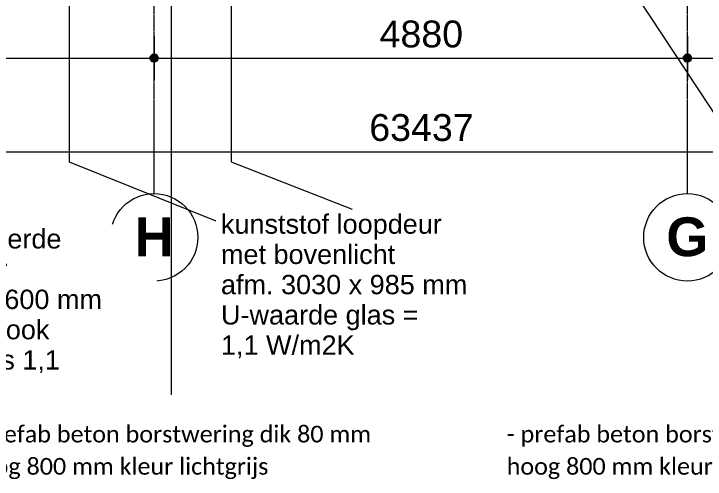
# Model space of a CAD drawing. Header units: millimetres. Extents: x 48682 to 485846, y -7071 to 11912.
# Drawn here: x 388020 to 394346, y -5624 to -1365 of the extents above; entities that cross this region are included whole.
import ezdxf

# ---------------------------------------------------------------- set-up
doc = ezdxf.new("R2010")
doc.units = ezdxf.units.MM
doc.linetypes.add('Grid Line', pattern=[22.225, 12.7, -3.175, 3.175, -3.175])
for name, color, linetype, lineweight in [('A-ANNO-DIMS', 211, 'Continuous', 9), ('A-ANNO-DIMS-100', 211, 'Continuous', 9), ('G-ANNO-TEXT', 231, 'Continuous', 9), ('S-GRID', 1, 'Continuous', 9), ('S-GRID-IDEN', 1, 'Continuous', 18)]:
    doc.layers.add(name, color=color, linetype=linetype, lineweight=lineweight)
doc.styles.add('Arial', font='arial.ttf', dxfattribs={"height": 177.035928})
doc.styles.add('Arial_1', font='arial.ttf', dxfattribs={"height": 245.883234})
doc.styles.add('Arial_B', font='', dxfattribs={"height": 355.164671})
doc.styles.add('Calibri', font='calibri.ttf', dxfattribs={"height": 153.100159})
doc.styles.get('Arial_B').set_extended_font_data('Arial', bold=True)
doc.dimstyles.new('2_5mm', dxfattribs={"dimscale": 304.8, "dimtxt": 250, "dimasz": 0.918635, "dimexe": 0.656168, "dimexo": 0.0625, "dimgap": 0.082021, "dimtad": 1, "dimdec": 0, "dimzin": 0, "dimdsep": 46, "dimtxsty": 'Arial_1', "dimblk1": 'DOTSMALL', "dimblk2": 'DOTSMALL', "dimsah": 1, "dimcen": 0.09, "dimdle": 0.656168, "dimazin": 0, "dimtfac": 1, "dimtdec": 4, "dimtix": 1, "dimtmove": 0, "dimatfit": 3, "dimfxl": 0.656168, "dimfxlon": 1, "dimtvp": 1, "dimtolj": 1, "dimtzin": 0, "dimlwd": 13, "dimlwe": 13, "dimarcsym": 2})
doc.dimstyles.new('2_5mm_2', dxfattribs={"dimscale": 304.8, "dimtxt": 250, "dimasz": 0.918635, "dimexe": 0.656168, "dimexo": 0.0625, "dimgap": 0.082021, "dimtad": 1, "dimdec": 0, "dimzin": 0, "dimdsep": 46, "dimtxsty": 'Arial_1', "dimblk1": 'DOTSMALL', "dimblk2": 'DOTSMALL', "dimsah": 1, "dimcen": 0.09, "dimdle": 0.656168, "dimazin": 0, "dimtfac": 1, "dimtdec": 4, "dimtix": 1, "dimtmove": 0, "dimatfit": 3, "dimfxl": 0.656168, "dimfxlon": 1, "dimtvp": 1, "dimtolj": 1, "dimtzin": 0, "dimlwd": 13, "dimlwe": 13, "dimarcsym": 2})

# ---------------------------------------------------------------- blocks, each defined once
blk = doc.blocks.new('Grid - r_4_0mm-300507-rechtergebouw noordwestgevel_')
at = {"layer": 'S-GRID-IDEN'}
blk.add_circle((-51565.5, -3411.2), 400, dxfattribs=at)
blk = doc.blocks.new('DIMBLOCK59-rechtergebouw noordwestgevel_')
at = {"layer": 'A-ANNO-DIMS-100', "lineweight": 25}
h = blk.add_hatch(color=256, dxfattribs=at)
edge = h.paths.add_edge_path(flags=0)
edge.add_arc((384424.3, -1770.6), 35, 0, 360)
h = blk.add_hatch(color=256, dxfattribs=at)
edge = h.paths.add_edge_path(flags=0)
edge.add_arc((389304.1, -1770.6), 35, 0, 360)
at = {"layer": 'A-ANNO-DIMS-100', "lineweight": 13}
for p, q in [((384424.3, -1570.6), (384424.3, -1970.6)), ((384424.3, -1770.6), (384424.3, -1570.6)), ((389304.1, -1570.6), (389304.1, -1970.6)), ((389304.1, -1770.6), (389304.1, -1570.6)), ((384424.3, -1770.6), (389304.1, -1770.6))]:
    blk.add_line(p, q, dxfattribs=at)
at = {"layer": 'A-ANNO-DIMS-100', "lineweight": 25}
for centre in [(384424.3, -1770.6), (389304.1, -1770.6)]:
    blk.add_circle(centre, 35, dxfattribs=at)
at = {"layer": 'A-ANNO-DIMS-100', "color": 0, "lineweight": 13, "insert": (386487.3, -1426.7), "char_height": 245.88, "width": 904.615, "attachment_point": 1, "line_spacing_factor": 0.938532, "style": 'Arial_1'}
blk.add_mtext('4880', dxfattribs=at)
blk = doc.blocks.new('_DotSmall')
at = {"color": 0, "linetype": 'ByBlock', "const_width": 0.5}
blk.add_lwpolyline([(-0.0625, 0, 1), (0.0625, 0, 1)], format="xyb", close=True, dxfattribs=at)
blk = doc.blocks.new('DIMBLOCK60-rechtergebouw noordwestgevel_')
at = {"layer": 'A-ANNO-DIMS-100', "lineweight": 25}
h = blk.add_hatch(color=256, dxfattribs=at)
edge = h.paths.add_edge_path(flags=0)
edge.add_arc((389304.1, -1770.6), 35, 0, 360)
h = blk.add_hatch(color=256, dxfattribs=at)
edge = h.paths.add_edge_path(flags=0)
edge.add_arc((394183.9, -1770.6), 35, 0, 360)
at = {"layer": 'A-ANNO-DIMS-100', "lineweight": 13}
for p, q in [((389304.1, -1570.6), (389304.1, -1970.6)), ((389304.1, -1770.6), (389304.1, -1570.6)), ((394183.9, -1570.6), (394183.9, -1970.6)), ((394183.9, -1770.6), (394183.9, -1570.6)), ((389304.1, -1770.6), (394183.9, -1770.6))]:
    blk.add_line(p, q, dxfattribs=at)
at = {"layer": 'A-ANNO-DIMS-100', "lineweight": 25}
for centre in [(389304.1, -1770.6), (394183.9, -1770.6)]:
    blk.add_circle(centre, 35, dxfattribs=at)
at = {"layer": 'A-ANNO-DIMS-100', "color": 0, "lineweight": 13, "insert": (391367.1, -1426.7), "char_height": 245.88, "width": 904.615, "attachment_point": 1, "line_spacing_factor": 0.938532, "style": 'Arial_1'}
blk.add_mtext('4880', dxfattribs=at)
blk = doc.blocks.new('DIMBLOCK61-rechtergebouw noordwestgevel_')
at = {"layer": 'A-ANNO-DIMS-100', "lineweight": 25}
h = blk.add_hatch(color=256, dxfattribs=at)
edge = h.paths.add_edge_path(flags=0)
edge.add_arc((394183.9, -1770.6), 35, 0, 360)
h = blk.add_hatch(color=256, dxfattribs=at)
edge = h.paths.add_edge_path(flags=0)
edge.add_arc((399063.7, -1770.6), 35, 0, 360)
at = {"layer": 'A-ANNO-DIMS-100', "lineweight": 13}
for p, q in [((394183.9, -1570.6), (394183.9, -1970.6)), ((394183.9, -1770.6), (394183.9, -1570.6)), ((399063.7, -1570.6), (399063.7, -1970.6)), ((399063.7, -1770.6), (399063.7, -1570.6)), ((394183.9, -1770.6), (399063.7, -1770.6))]:
    blk.add_line(p, q, dxfattribs=at)
at = {"layer": 'A-ANNO-DIMS-100', "lineweight": 25}
for centre in [(394183.9, -1770.6), (399063.7, -1770.6)]:
    blk.add_circle(centre, 35, dxfattribs=at)
at = {"layer": 'A-ANNO-DIMS-100', "color": 0, "lineweight": 13, "insert": (396246.8, -1426.7), "char_height": 245.88, "width": 904.615, "attachment_point": 1, "line_spacing_factor": 0.938532, "style": 'Arial_1'}
blk.add_mtext('4880', dxfattribs=at)
blk = doc.blocks.new('DIMBLOCK69-rechtergebouw noordwestgevel_')
at = {"layer": 'A-ANNO-DIMS-100', "lineweight": 25}
h = blk.add_hatch(color=256, dxfattribs=at)
edge = h.paths.add_edge_path(flags=0)
edge.add_arc((360025.5, -2626.9), 35, 0, 360)
h = blk.add_hatch(color=256, dxfattribs=at)
edge = h.paths.add_edge_path(flags=0)
edge.add_arc((423462.5, -2626.9), 35, 0, 360)
at = {"layer": 'A-ANNO-DIMS-100', "lineweight": 13}
for p, q in [((360025.5, -2426.9), (360025.5, -2826.9)), ((360025.5, -2626.9), (360025.5, -2426.9)), ((423462.5, -2426.9), (423462.5, -2826.9)), ((423462.5, -2626.9), (423462.5, -2426.9)), ((360025.5, -2626.9), (423662.5, -2626.9))]:
    blk.add_line(p, q, dxfattribs=at)
at = {"layer": 'A-ANNO-DIMS-100', "lineweight": 25}
for centre in [(360025.5, -2626.9), (423462.5, -2626.9)]:
    blk.add_circle(centre, 35, dxfattribs=at)
at = {"layer": 'A-ANNO-DIMS-100', "color": 0, "lineweight": 13, "insert": (391272.8, -2282.9), "char_height": 245.88, "width": 1130.769, "attachment_point": 1, "line_spacing_factor": 0.938532, "style": 'Arial_1'}
blk.add_mtext('63437', dxfattribs=at)

msp = doc.modelspace()

# ---------------------------------------------------------------- linework, layer by layer
at = {"layer": 'G-ANNO-TEXT', "color": 250}
for p, q in [((388526.5, 2756), (388526.5, -2719.7)), ((391136.2, 2733.8), (394805.7, -2854.9)), ((390008.5, 2710.7), (390008.5, -2719.7)), ((389459.8, 183.6), (389459.8, -4852.1)), ((390008.5, -2719.7), (391116.3, -3153.5))]:
    msp.add_line(p, q, dxfattribs=at)
at = {"layer": 'S-GRID', "linetype": 'Grid Line', "lineweight": 18}
for p, q in [((389304.1, -2611.2), (389304.1, 8285.9)), ((394183.9, -2611.2), (394183.9, 8285.9))]:
    msp.add_line(p, q, dxfattribs=at)
at = {"layer": 'S-GRID', "lineweight": 18}
for p, q in [((389304.1, -3011.2), (389304.1, -2611.2)), ((394183.9, -3011.2), (394183.9, -2611.2))]:
    msp.add_line(p, q, dxfattribs=at)

# ---------------------------------------------------------------- block references
at = {"layer": 'S-GRID-IDEN'}
for p in [(440869.6, 0), (445749.3, 0)]:
    msp.add_blockref('Grid - r_4_0mm-300507-rechtergebouw noordwestgevel_', p, dxfattribs=at)

# ---------------------------------------------------------------- texts
at = {"layer": 'G-ANNO-TEXT', "color": 7, "char_height": 153.1, "width": 4479.664, "attachment_point": 1, "line_spacing_factor": 1.156427, "style": 'Calibri'}
for insert in [(387593.3, -5135), (392530.1, -5135)]:
    msp.add_mtext('- prefab beton borstwering dik 80 mm\\Phoog 800 mm kleur lichtgrijs\\P', dxfattribs=dict(at, insert=insert))
at = {"layer": 'S-GRID-IDEN', "lineweight": 9, "char_height": 355.165, "attachment_point": 2, "line_spacing_factor": 0.938532, "style": 'Arial_B'}
for s, insert, width in [('\\fArial|b1|i0|c0|p34|;G', (394183.8, -3228.1), 449.378), ('\\fArial|b1|i0|c0|p34|;H', (389304, -3228.1), 415.78)]:
    msp.add_mtext(s, dxfattribs=dict(at, insert=insert, width=width))

# ---------------------------------------------------------------- dimensions: what is measured, and where the dimension line sits
at = {"layer": 'A-ANNO-DIMS', "lineweight": 13}
for base, p1, p2, dimstyle, override, picture, middle in [((389304.1, -1770.6), (384424.3, -1570.6), (389304.1, -1570.6), '2_5mm', {"dimpost": '<>', "dimfxl": 4879.769231}, 'DIMBLOCK59-rechtergebouw noordwestgevel_', (386864.2, -1620.1)), ((394183.9, -1770.6), (389304.1, -1570.6), (394183.9, -1570.6), '2_5mm', {"dimpost": '<>', "dimfxl": 4879.769231}, 'DIMBLOCK60-rechtergebouw noordwestgevel_', (391744, -1620.1)), ((399063.7, -1770.6), (394183.9, -1570.6), (399063.7, -1570.6), '2_5mm', {"dimpost": '<>', "dimfxl": 4879.769231}, 'DIMBLOCK61-rechtergebouw noordwestgevel_', (396623.8, -1620.1)), ((423462.5, -2626.9), (360025.5, -2426.9), (423462.5, -2426.9), '2_5mm_2', {"dimpost": '<>', "dimfxl": 63437}, 'DIMBLOCK69-rechtergebouw noordwestgevel_', (391744, -2476.3))]:
    dim = msp.add_linear_dim(base=base, p1=p1, p2=p2, dimstyle=dimstyle, override=override, dxfattribs=at)
    dim.commit()
    dim.dimension.update_dxf_attribs({"geometry": picture, "text_midpoint": middle})

# ---------------------------------------------------------------- next in the draw order: texts
at = {"layer": 'G-ANNO-TEXT', "color": 7, "insert": (386435.2, -3335.9), "char_height": 177.036, "width": 2848.928, "attachment_point": 1, "line_spacing_factor": 0.938532, "style": 'Arial', "bg_fill": 3, "box_fill_scale": 1.25, "bg_fill_color": 0, "bg_fill_transparency": 0}
msp.add_mtext('stalen geïsoleerde\\Poverheaddeur\\Pafm. 3000 x 3600 mm\\Pglazen lichtstrook\\PU-waarde glas 1,1\\P', dxfattribs=at)

# ---------------------------------------------------------------- next in the draw order: linework, layer by layer
at = {"layer": 'G-ANNO-TEXT', "color": 250}
msp.add_line((388526.5, -2719.7), (389915.6, -3279.5), dxfattribs=at)

# ---------------------------------------------------------------- next in the draw order: texts
at = {"layer": 'G-ANNO-TEXT', "color": 7, "insert": (389915.6, -3200.8), "char_height": 177.036, "width": 2684.774, "attachment_point": 1, "line_spacing_factor": 0.938532, "style": 'Arial', "bg_fill": 3, "box_fill_scale": 1.25, "bg_fill_color": 0, "bg_fill_transparency": 0}
msp.add_mtext('kunststof loopdeur\\Pmet bovenlicht\\Pafm. 3030 x 985 mm\\PU-waarde glas =\\P1,1 W/m2K\\P\\P', dxfattribs=at)

doc.saveas('drawing.dxf')
